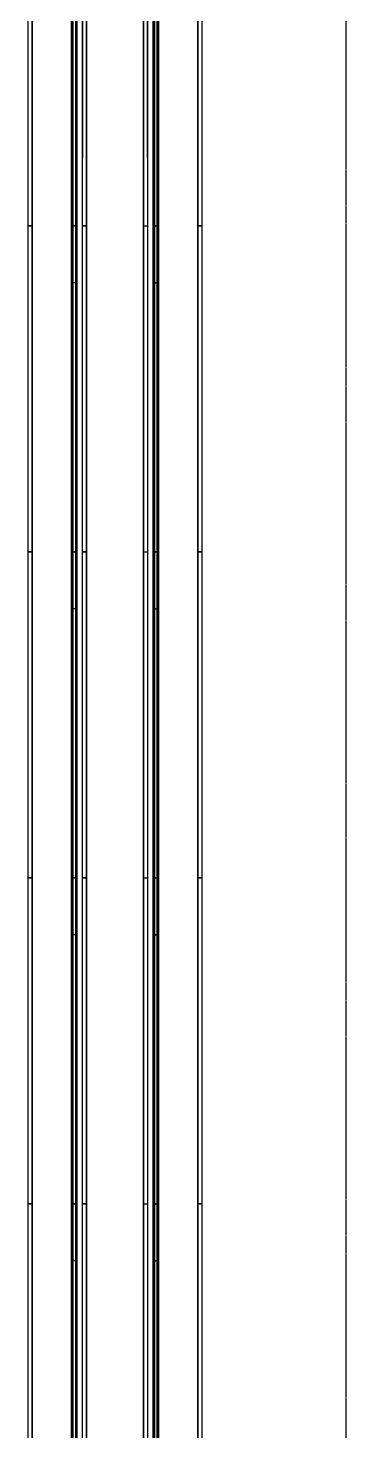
# Model space of a CAD drawing. Header units: inches. Extents: x -21257 to 11444, y 0 to 8704.
# Drawn here: x 3811 to 3928, y 5295 to 5811 of the extents above; entities that cross this region are included whole.
import ezdxf

# ---------------------------------------------------------------- set-up
doc = ezdxf.new("R2010")
doc.units = ezdxf.units.IN
doc.header["$MEASUREMENT"] = 0
doc.linetypes.add('CENTER2', pattern=[1.125, 0.75, -0.125, 0.125, -0.125])
for name, color, linetype in [('100-CONV-LAYOUT', 3, 'Continuous'), ('1000-CONV-LAYOUT', 30, 'Continuous'), ('1000-CONV-LAYOUT-UPPER', 30, 'Continuous'), ('200-CONV-LAYOUT', 4, 'Continuous'), ('300-CONV-LAYOUT', 6, 'Continuous'), ('Bldg_Cline', 8, 'CENTER2')]:
    doc.layers.add(name, color=color, linetype=linetype)

# ---------------------------------------------------------------- blocks, each defined once
blk = doc.blocks.new('Promise-US15-100330-00-10-003 Bldg Colums')
at = {"layer": 'Bldg_Cline'}
blk.add_line((3000, 7192), (3000, 8), dxfattribs=at)

msp = doc.modelspace()

# ---------------------------------------------------------------- linework, layer by layer
at = {"layer": '100-CONV-LAYOUT', "linetype": 'Continuous'}
for p, q in [((3831.06, 5738.27, 30), (3832.56, 5738.27, 30)), ((3832.56, 5738.27, 23.5), (3831.06, 5738.27, 23.5)), ((3832.56, 5738.27, 30), (3832.56, 5738.27, 23.5)), ((3853.56, 5738.27, 30), (3855.06, 5738.27, 30)), ((3853.56, 5738.27, 30), (3853.56, 5738.27, 23.5)), ((3853.56, 5738.27, 23.5), (3855.06, 5738.27, 23.5)), ((3831.06, 5618.27, 30), (3832.56, 5618.27, 30)), ((3832.56, 5618.27, 23.5), (3831.06, 5618.27, 23.5)), ((3832.56, 5618.27, 30), (3832.56, 5618.27, 23.5)), ((3853.56, 5618.27, 30), (3855.06, 5618.27, 30)), ((3853.56, 5618.27, 30), (3853.56, 5618.27, 23.5)), ((3853.56, 5618.27, 23.5), (3855.06, 5618.27, 23.5)), ((3831.06, 5498.27, 30), (3832.56, 5498.27, 30)), ((3832.56, 5498.27, 23.5), (3831.06, 5498.27, 23.5)), ((3832.56, 5498.27, 30), (3832.56, 5498.27, 23.5)), ((3853.56, 5498.27, 30), (3855.06, 5498.27, 30)), ((3853.56, 5498.27, 30), (3853.56, 5498.27, 23.5)), ((3853.56, 5498.27, 23.5), (3855.06, 5498.27, 23.5)), ((3831.06, 5378.27, 30), (3832.56, 5378.27, 30)), ((3832.56, 5378.27, 23.5), (3831.06, 5378.27, 23.5)), ((3832.56, 5378.27, 30), (3832.56, 5378.27, 23.5)), ((3853.56, 5378.27, 30), (3855.06, 5378.27, 30)), ((3853.56, 5378.27, 30), (3853.56, 5378.27, 23.5)), ((3853.56, 5378.27, 23.5), (3855.06, 5378.27, 23.5))]:
    msp.add_line(p, q, dxfattribs=at)
at = {"layer": '100-CONV-LAYOUT'}
for points in [[(3831.06, 4778.27, 23.5), (3831.06, 7238.27, 23.49), (3832.56, 7238.27, 23.49), (3832.56, 4778.27, 23.5)], [(3831.06, 4778.27, 30), (3831.06, 7238.27, 29.99), (3832.56, 7238.27, 29.99), (3832.56, 4778.27, 30)], [(3832.56, 4778.27, 30), (3832.56, 7238.27, 29.99), (3853.56, 7238.27, 29.99), (3853.56, 4778.27, 30)], [(3832.56, 4778.27, 30), (3832.56, 7238.27, 29.99), (3832.56, 7238.27, 23.49), (3832.56, 4778.27, 23.5)], [(3853.56, 4778.27, 30), (3853.56, 7238.27, 29.99), (3853.56, 7238.27, 23.49), (3853.56, 4778.27, 23.5)], [(3853.56, 4778.27, 23.5), (3853.56, 7238.27, 23.49), (3855.06, 7238.27, 23.49), (3855.06, 4778.27, 23.5)], [(3853.56, 4778.27, 30), (3853.56, 7238.27, 29.99), (3855.06, 7238.27, 29.99), (3855.06, 4778.27, 30)], [(3811.06, 4778.27, 26.5), (3811.06, 7154.27, 26.49), (3812.56, 7154.27, 26.49), (3812.56, 4778.27, 26.5)], [(3811.06, 4778.27, 30), (3811.06, 7154.27, 29.99), (3812.56, 7154.27, 29.99), (3812.56, 4778.27, 30)], [(3812.56, 4778.27, 30), (3812.56, 7154.27, 29.99), (3827.56, 7154.27, 29.99), (3827.56, 4778.27, 30)], [(3812.56, 4778.27, 30), (3812.56, 7154.27, 29.99), (3812.56, 7154.27, 26.49), (3812.56, 4778.27, 26.5)], [(3827.56, 4778.27, 30), (3827.56, 7154.27, 29.99), (3827.56, 7154.27, 26.49), (3827.56, 4778.27, 26.5)], [(3827.56, 4778.27, 26.5), (3827.56, 7154.27, 26.49), (3829.06, 7154.27, 26.49), (3829.06, 4778.27, 26.5)], [(3827.56, 4778.27, 30), (3827.56, 7154.27, 29.99), (3829.06, 7154.27, 29.99), (3829.06, 4778.27, 30)], [(3857.06, 4778.27, 26.5), (3857.06, 7154.27, 26.49), (3858.56, 7154.27, 26.49), (3858.56, 4778.27, 26.5)], [(3857.06, 4778.27, 30), (3857.06, 7154.27, 29.99), (3858.56, 7154.27, 29.99), (3858.56, 4778.27, 30)], [(3858.56, 4778.27, 30), (3858.56, 7154.27, 29.99), (3873.56, 7154.27, 29.99), (3873.56, 4778.27, 30)], [(3858.56, 4778.27, 30), (3858.56, 7154.27, 29.99), (3858.56, 7154.27, 26.49), (3858.56, 4778.27, 26.5)], [(3873.56, 4778.27, 30), (3873.56, 7154.27, 29.99), (3873.56, 7154.27, 26.49), (3873.56, 4778.27, 26.5)], [(3873.56, 4778.27, 26.5), (3873.56, 7154.27, 26.49), (3875.06, 7154.27, 26.49), (3875.06, 4778.27, 26.5)], [(3873.56, 4778.27, 30), (3873.56, 7154.27, 29.99), (3875.06, 7154.27, 29.99), (3875.06, 4778.27, 30)], [(3811.06, 5738.27, 30), (3811.06, 5738.27, 26.5), (3812.56, 5738.27, 26.5), (3812.56, 5738.27, 30)], [(3827.56, 5738.27, 30), (3827.56, 5738.27, 26.5), (3829.06, 5738.27, 26.5), (3829.06, 5738.27, 30)], [(3857.06, 5738.27, 30), (3857.06, 5738.27, 26.5), (3858.56, 5738.27, 26.5), (3858.56, 5738.27, 30)], [(3873.56, 5738.27, 30), (3873.56, 5738.27, 26.5), (3875.06, 5738.27, 26.5), (3875.06, 5738.27, 30)], [(3811.06, 5618.27, 30), (3811.06, 5618.27, 26.5), (3812.56, 5618.27, 26.5), (3812.56, 5618.27, 30)], [(3827.56, 5618.27, 30), (3827.56, 5618.27, 26.5), (3829.06, 5618.27, 26.5), (3829.06, 5618.27, 30)], [(3857.06, 5618.27, 30), (3857.06, 5618.27, 26.5), (3858.56, 5618.27, 26.5), (3858.56, 5618.27, 30)], [(3873.56, 5618.27, 30), (3873.56, 5618.27, 26.5), (3875.06, 5618.27, 26.5), (3875.06, 5618.27, 30)], [(3811.06, 5498.27, 30), (3811.06, 5498.27, 26.5), (3812.56, 5498.27, 26.5), (3812.56, 5498.27, 30)], [(3827.56, 5498.27, 30), (3827.56, 5498.27, 26.5), (3829.06, 5498.27, 26.5), (3829.06, 5498.27, 30)], [(3857.06, 5498.27, 30), (3857.06, 5498.27, 26.5), (3858.56, 5498.27, 26.5), (3858.56, 5498.27, 30)], [(3873.56, 5498.27, 30), (3873.56, 5498.27, 26.5), (3875.06, 5498.27, 26.5), (3875.06, 5498.27, 30)], [(3811.06, 5378.27, 30), (3811.06, 5378.27, 26.5), (3812.56, 5378.27, 26.5), (3812.56, 5378.27, 30)], [(3827.56, 5378.27, 30), (3827.56, 5378.27, 26.5), (3829.06, 5378.27, 26.5), (3829.06, 5378.27, 30)], [(3857.06, 5378.27, 30), (3857.06, 5378.27, 26.5), (3858.56, 5378.27, 26.5), (3858.56, 5378.27, 30)], [(3873.56, 5378.27, 30), (3873.56, 5378.27, 26.5), (3875.06, 5378.27, 26.5), (3875.06, 5378.27, 30)]]:
    msp.add_3dface(points, dxfattribs=at)
at = {"layer": '1000-CONV-LAYOUT', "linetype": 'Continuous'}
for p, q in [((3828.6, 5717.26, 69), (3827.1, 5717.26, 69)), ((3828.6, 5717.26, 65), (3827.1, 5717.26, 65)), ((3828.6, 5717.26, 69), (3828.6, 5717.26, 65)), ((3859.1, 5717.26, 69), (3857.6, 5717.26, 69)), ((3857.6, 5717.26, 69), (3857.6, 5717.26, 65)), ((3857.6, 5717.26, 65), (3859.1, 5717.26, 65)), ((3828.6, 5597.26, 69), (3827.1, 5597.26, 69)), ((3828.6, 5597.26, 65), (3827.1, 5597.26, 65)), ((3828.6, 5597.26, 69), (3828.6, 5597.26, 65)), ((3859.1, 5597.26, 69), (3857.6, 5597.26, 69)), ((3857.6, 5597.26, 69), (3857.6, 5597.26, 65)), ((3857.6, 5597.26, 65), (3859.1, 5597.26, 65)), ((3828.6, 5477.26, 69), (3827.1, 5477.26, 69)), ((3828.6, 5477.26, 65), (3827.1, 5477.26, 65)), ((3828.6, 5477.26, 69), (3828.6, 5477.26, 65)), ((3859.1, 5477.26, 69), (3857.6, 5477.26, 69)), ((3857.6, 5477.26, 69), (3857.6, 5477.26, 65)), ((3857.6, 5477.26, 65), (3859.1, 5477.26, 65)), ((3828.6, 5357.26, 69), (3827.1, 5357.26, 69)), ((3828.6, 5357.26, 65), (3827.1, 5357.26, 65)), ((3828.6, 5357.26, 69), (3828.6, 5357.26, 65)), ((3859.1, 5357.26, 69), (3857.6, 5357.26, 69)), ((3857.6, 5357.26, 69), (3857.6, 5357.26, 65)), ((3857.6, 5357.26, 65), (3859.1, 5357.26, 65))]:
    msp.add_line(p, q, dxfattribs=at)
at = {"layer": '1000-CONV-LAYOUT'}
for points in [[(3828.6, 7157.26, 65), (3828.6, 4901.26, 65), (3827.1, 4901.26, 65), (3827.1, 7157.26, 65)], [(3828.6, 7157.26, 69), (3828.6, 4901.26, 69), (3827.1, 4901.26, 69), (3827.1, 7157.26, 69)], [(3857.6, 7157.26, 69), (3857.6, 4901.26, 69), (3828.6, 4901.26, 69), (3828.6, 7157.26, 69)], [(3828.6, 7157.26, 69), (3828.6, 4901.26, 69), (3828.6, 4901.26, 65), (3828.6, 7157.26, 65)], [(3857.6, 7157.26, 69), (3857.6, 4901.26, 69), (3857.6, 4901.26, 65), (3857.6, 7157.26, 65)], [(3859.1, 7157.26, 65), (3859.1, 4901.26, 65), (3857.6, 4901.26, 65), (3857.6, 7157.26, 65)], [(3859.1, 7157.26, 69), (3859.1, 4901.26, 69), (3857.6, 4901.26, 69), (3857.6, 7157.26, 69)]]:
    msp.add_3dface(points, dxfattribs=at)
at = {"layer": '1000-CONV-LAYOUT-UPPER', "linetype": 'Continuous'}
for p, q in [((3828.6, 5717.26, 177), (3827.1, 5717.26, 177)), ((3828.6, 5717.26, 173), (3827.1, 5717.26, 173)), ((3828.6, 5717.26, 177), (3828.6, 5717.26, 173)), ((3859.1, 5717.26, 177), (3857.6, 5717.26, 177)), ((3857.6, 5717.26, 177), (3857.6, 5717.26, 173)), ((3857.6, 5717.26, 173), (3859.1, 5717.26, 173)), ((3828.6, 5597.26, 177), (3827.1, 5597.26, 177)), ((3828.6, 5597.26, 173), (3827.1, 5597.26, 173)), ((3828.6, 5597.26, 177), (3828.6, 5597.26, 173)), ((3859.1, 5597.26, 177), (3857.6, 5597.26, 177)), ((3857.6, 5597.26, 177), (3857.6, 5597.26, 173)), ((3857.6, 5597.26, 173), (3859.1, 5597.26, 173)), ((3828.6, 5477.26, 177), (3827.1, 5477.26, 177)), ((3828.6, 5477.26, 173), (3827.1, 5477.26, 173)), ((3828.6, 5477.26, 177), (3828.6, 5477.26, 173)), ((3859.1, 5477.26, 177), (3857.6, 5477.26, 177)), ((3857.6, 5477.26, 177), (3857.6, 5477.26, 173)), ((3857.6, 5477.26, 173), (3859.1, 5477.26, 173)), ((3828.6, 5357.26, 177), (3827.1, 5357.26, 177)), ((3828.6, 5357.26, 173), (3827.1, 5357.26, 173)), ((3828.6, 5357.26, 177), (3828.6, 5357.26, 173)), ((3859.1, 5357.26, 177), (3857.6, 5357.26, 177)), ((3857.6, 5357.26, 177), (3857.6, 5357.26, 173)), ((3857.6, 5357.26, 173), (3859.1, 5357.26, 173))]:
    msp.add_line(p, q, dxfattribs=at)
at = {"layer": '1000-CONV-LAYOUT-UPPER'}
for points in [[(3828.6, 7157.26, 173), (3828.6, 4733.26, 173), (3827.1, 4733.26, 173), (3827.1, 7157.26, 173)], [(3828.6, 7157.26, 177), (3828.6, 4733.26, 177), (3827.1, 4733.26, 177), (3827.1, 7157.26, 177)], [(3857.6, 7157.26, 177), (3857.6, 4733.26, 177), (3828.6, 4733.26, 177), (3828.6, 7157.26, 177)], [(3828.6, 7157.26, 177), (3828.6, 4733.26, 177), (3828.6, 4733.26, 173), (3828.6, 7157.26, 173)], [(3857.6, 7157.26, 177), (3857.6, 4733.26, 177), (3857.6, 4733.26, 173), (3857.6, 7157.26, 173)], [(3859.1, 7157.26, 173), (3859.1, 4733.26, 173), (3857.6, 4733.26, 173), (3857.6, 7157.26, 173)], [(3859.1, 7157.26, 177), (3859.1, 4733.26, 177), (3857.6, 4733.26, 177), (3857.6, 7157.26, 177)]]:
    msp.add_3dface(points, dxfattribs=at)
at = {"layer": '200-CONV-LAYOUT', "linetype": 'Continuous'}
for p, q in [((3831.06, 5738.27, 138), (3832.56, 5738.27, 138)), ((3832.56, 5738.27, 131.5), (3831.06, 5738.27, 131.5)), ((3832.56, 5738.27, 138), (3832.56, 5738.27, 131.5)), ((3853.56, 5738.27, 138), (3855.06, 5738.27, 138)), ((3853.56, 5738.27, 138), (3853.56, 5738.27, 131.5)), ((3853.56, 5738.27, 131.5), (3855.06, 5738.27, 131.5)), ((3831.06, 5618.27, 138), (3832.56, 5618.27, 138)), ((3832.56, 5618.27, 131.5), (3831.06, 5618.27, 131.5)), ((3832.56, 5618.27, 138), (3832.56, 5618.27, 131.5)), ((3853.56, 5618.27, 138), (3855.06, 5618.27, 138)), ((3853.56, 5618.27, 138), (3853.56, 5618.27, 131.5)), ((3853.56, 5618.27, 131.5), (3855.06, 5618.27, 131.5)), ((3831.06, 5498.27, 138), (3832.56, 5498.27, 138)), ((3832.56, 5498.27, 131.5), (3831.06, 5498.27, 131.5)), ((3832.56, 5498.27, 138), (3832.56, 5498.27, 131.5)), ((3853.56, 5498.27, 138), (3855.06, 5498.27, 138)), ((3853.56, 5498.27, 138), (3853.56, 5498.27, 131.5)), ((3853.56, 5498.27, 131.5), (3855.06, 5498.27, 131.5)), ((3831.06, 5378.27, 138), (3832.56, 5378.27, 138)), ((3832.56, 5378.27, 131.5), (3831.06, 5378.27, 131.5)), ((3832.56, 5378.27, 138), (3832.56, 5378.27, 131.5)), ((3853.56, 5378.27, 138), (3855.06, 5378.27, 138)), ((3853.56, 5378.27, 138), (3853.56, 5378.27, 131.5)), ((3853.56, 5378.27, 131.5), (3855.06, 5378.27, 131.5))]:
    msp.add_line(p, q, dxfattribs=at)
at = {"layer": '200-CONV-LAYOUT'}
for points in [[(3831.06, 4778.27, 131.5), (3831.06, 7058.27, 131.49), (3832.56, 7058.27, 131.49), (3832.56, 4778.27, 131.5)], [(3831.06, 4778.27, 138), (3831.06, 7058.27, 137.99), (3832.56, 7058.27, 137.99), (3832.56, 4778.27, 138)], [(3832.56, 4778.27, 138), (3832.56, 7058.27, 137.99), (3853.56, 7058.27, 137.99), (3853.56, 4778.27, 138)], [(3832.56, 4778.27, 138), (3832.56, 7058.27, 137.99), (3832.56, 7058.27, 131.49), (3832.56, 4778.27, 131.5)], [(3853.56, 4778.27, 138), (3853.56, 7058.27, 137.99), (3853.56, 7058.27, 131.49), (3853.56, 4778.27, 131.5)], [(3853.56, 4778.27, 131.5), (3853.56, 7058.27, 131.49), (3855.06, 7058.27, 131.49), (3855.06, 4778.27, 131.5)], [(3853.56, 4778.27, 138), (3853.56, 7058.27, 137.99), (3855.06, 7058.27, 137.99), (3855.06, 4778.27, 138)], [(3811.06, 4778.27, 138), (3811.06, 7010.27, 137.99), (3812.56, 7010.27, 137.99), (3812.56, 4778.27, 138)], [(3811.06, 4778.27, 134.5), (3811.06, 7010.27, 134.49), (3812.56, 7010.27, 134.49), (3812.56, 4778.27, 134.5)], [(3812.56, 4778.27, 138), (3812.56, 7010.27, 137.99), (3812.56, 7010.27, 134.49), (3812.56, 4778.27, 134.5)], [(3812.56, 4778.27, 138), (3812.56, 7010.27, 137.99), (3827.56, 7010.27, 137.99), (3827.56, 4778.27, 138)], [(3827.56, 4778.27, 138), (3827.56, 7010.27, 137.99), (3829.06, 7010.27, 137.99), (3829.06, 4778.27, 138)], [(3827.56, 4778.27, 134.5), (3827.56, 7010.27, 134.49), (3829.06, 7010.27, 134.49), (3829.06, 4778.27, 134.5)], [(3827.56, 4778.27, 138), (3827.56, 7010.27, 137.99), (3827.56, 7010.27, 134.49), (3827.56, 4778.27, 134.5)], [(3857.06, 4778.27, 138), (3857.06, 7010.27, 137.99), (3858.56, 7010.27, 137.99), (3858.56, 4778.27, 138)], [(3857.06, 4778.27, 134.5), (3857.06, 7010.27, 134.49), (3858.56, 7010.27, 134.49), (3858.56, 4778.27, 134.5)], [(3858.56, 4778.27, 138), (3858.56, 7010.27, 137.99), (3858.56, 7010.27, 134.49), (3858.56, 4778.27, 134.5)], [(3858.56, 4778.27, 138), (3858.56, 7010.27, 137.99), (3873.56, 7010.27, 137.99), (3873.56, 4778.27, 138)], [(3873.56, 4778.27, 138), (3873.56, 7010.27, 137.99), (3875.06, 7010.27, 137.99), (3875.06, 4778.27, 138)], [(3873.56, 4778.27, 134.5), (3873.56, 7010.27, 134.49), (3875.06, 7010.27, 134.49), (3875.06, 4778.27, 134.5)], [(3873.56, 4778.27, 138), (3873.56, 7010.27, 137.99), (3873.56, 7010.27, 134.49), (3873.56, 4778.27, 134.5)], [(3831.06, 5822.52, 131.5), (3831.06, 5822.52, 119.18), (3831.06, 5784.27, 119.18), (3831.06, 5784.27, 131.5)], [(3855.06, 5822.52, 131.5), (3855.06, 5822.52, 119.18), (3855.06, 5784.27, 119.18), (3855.06, 5784.27, 131.5)], [(3831.06, 5784.27, 131.5), (3831.06, 5784.27, 119.18), (3831.06, 5763.27, 131.5), (3831.06, 5784.27, 131.5)], [(3855.06, 5784.27, 131.5), (3855.06, 5784.27, 119.18), (3855.06, 5763.27, 131.5), (3855.06, 5784.27, 131.5)], [(3811.06, 5738.27, 138), (3811.06, 5738.27, 134.5), (3812.56, 5738.27, 134.5), (3812.56, 5738.27, 138)], [(3827.56, 5738.27, 138), (3827.56, 5738.27, 134.5), (3829.06, 5738.27, 134.5), (3829.06, 5738.27, 138)], [(3857.06, 5738.27, 138), (3857.06, 5738.27, 134.5), (3858.56, 5738.27, 134.5), (3858.56, 5738.27, 138)], [(3873.56, 5738.27, 138), (3873.56, 5738.27, 134.5), (3875.06, 5738.27, 134.5), (3875.06, 5738.27, 138)], [(3811.06, 5618.27, 138), (3811.06, 5618.27, 134.5), (3812.56, 5618.27, 134.5), (3812.56, 5618.27, 138)], [(3827.56, 5618.27, 138), (3827.56, 5618.27, 134.5), (3829.06, 5618.27, 134.5), (3829.06, 5618.27, 138)], [(3857.06, 5618.27, 138), (3857.06, 5618.27, 134.5), (3858.56, 5618.27, 134.5), (3858.56, 5618.27, 138)], [(3873.56, 5618.27, 138), (3873.56, 5618.27, 134.5), (3875.06, 5618.27, 134.5), (3875.06, 5618.27, 138)], [(3811.06, 5498.27, 138), (3811.06, 5498.27, 134.5), (3812.56, 5498.27, 134.5), (3812.56, 5498.27, 138)], [(3827.56, 5498.27, 138), (3827.56, 5498.27, 134.5), (3829.06, 5498.27, 134.5), (3829.06, 5498.27, 138)], [(3857.06, 5498.27, 138), (3857.06, 5498.27, 134.5), (3858.56, 5498.27, 134.5), (3858.56, 5498.27, 138)], [(3873.56, 5498.27, 138), (3873.56, 5498.27, 134.5), (3875.06, 5498.27, 134.5), (3875.06, 5498.27, 138)], [(3811.06, 5378.27, 138), (3811.06, 5378.27, 134.5), (3812.56, 5378.27, 134.5), (3812.56, 5378.27, 138)], [(3827.56, 5378.27, 138), (3827.56, 5378.27, 134.5), (3829.06, 5378.27, 134.5), (3829.06, 5378.27, 138)], [(3857.06, 5378.27, 138), (3857.06, 5378.27, 134.5), (3858.56, 5378.27, 134.5), (3858.56, 5378.27, 138)], [(3873.56, 5378.27, 138), (3873.56, 5378.27, 134.5), (3875.06, 5378.27, 134.5), (3875.06, 5378.27, 138)]]:
    msp.add_3dface(points, dxfattribs=at)
at = {"layer": '300-CONV-LAYOUT', "linetype": 'Continuous'}
for p, q in [((3831.06, 5738.27, 246), (3832.56, 5738.27, 246)), ((3832.56, 5738.27, 239.5), (3831.06, 5738.27, 239.5)), ((3832.56, 5738.27, 246), (3832.56, 5738.27, 239.5)), ((3853.56, 5738.27, 246), (3855.06, 5738.27, 246)), ((3853.56, 5738.27, 246), (3853.56, 5738.27, 239.5)), ((3853.56, 5738.27, 239.5), (3855.06, 5738.27, 239.5)), ((3831.06, 5618.27, 246), (3832.56, 5618.27, 246)), ((3832.56, 5618.27, 239.5), (3831.06, 5618.27, 239.5)), ((3832.56, 5618.27, 246), (3832.56, 5618.27, 239.5)), ((3853.56, 5618.27, 246), (3855.06, 5618.27, 246)), ((3853.56, 5618.27, 246), (3853.56, 5618.27, 239.5)), ((3853.56, 5618.27, 239.5), (3855.06, 5618.27, 239.5)), ((3831.06, 5498.27, 246), (3832.56, 5498.27, 246)), ((3832.56, 5498.27, 239.5), (3831.06, 5498.27, 239.5)), ((3832.56, 5498.27, 246), (3832.56, 5498.27, 239.5)), ((3853.56, 5498.27, 246), (3855.06, 5498.27, 246)), ((3853.56, 5498.27, 246), (3853.56, 5498.27, 239.5)), ((3853.56, 5498.27, 239.5), (3855.06, 5498.27, 239.5)), ((3831.06, 5378.27, 246), (3832.56, 5378.27, 246)), ((3832.56, 5378.27, 239.5), (3831.06, 5378.27, 239.5)), ((3832.56, 5378.27, 246), (3832.56, 5378.27, 239.5)), ((3853.56, 5378.27, 246), (3855.06, 5378.27, 246)), ((3853.56, 5378.27, 246), (3853.56, 5378.27, 239.5)), ((3853.56, 5378.27, 239.5), (3855.06, 5378.27, 239.5))]:
    msp.add_line(p, q, dxfattribs=at)
at = {"layer": '300-CONV-LAYOUT'}
for points in [[(3811.06, 4778.27, 242.5), (3811.06, 7058.27, 242.49), (3812.56, 7058.27, 242.49), (3812.56, 4778.27, 242.5)], [(3811.06, 4778.27, 246), (3811.06, 7058.27, 245.99), (3812.56, 7058.27, 245.99), (3812.56, 4778.27, 246)], [(3812.56, 4778.27, 246), (3812.56, 7058.27, 245.99), (3827.56, 7058.27, 245.99), (3827.56, 4778.27, 246)], [(3812.56, 4778.27, 246), (3812.56, 7058.27, 245.99), (3812.56, 7058.27, 242.49), (3812.56, 4778.27, 242.5)], [(3827.56, 4778.27, 246), (3827.56, 7058.27, 245.99), (3827.56, 7058.27, 242.49), (3827.56, 4778.27, 242.5)], [(3827.56, 4778.27, 242.5), (3827.56, 7058.27, 242.49), (3829.06, 7058.27, 242.49), (3829.06, 4778.27, 242.5)], [(3827.56, 4778.27, 246), (3827.56, 7058.27, 245.99), (3829.06, 7058.27, 245.99), (3829.06, 4778.27, 246)], [(3857.06, 4778.27, 242.5), (3857.06, 7058.27, 242.49), (3858.56, 7058.27, 242.49), (3858.56, 4778.27, 242.5)], [(3857.06, 4778.27, 246), (3857.06, 7058.27, 245.99), (3858.56, 7058.27, 245.99), (3858.56, 4778.27, 246)], [(3858.56, 4778.27, 246), (3858.56, 7058.27, 245.99), (3873.56, 7058.27, 245.99), (3873.56, 4778.27, 246)], [(3858.56, 4778.27, 246), (3858.56, 7058.27, 245.99), (3858.56, 7058.27, 242.49), (3858.56, 4778.27, 242.5)], [(3873.56, 4778.27, 246), (3873.56, 7058.27, 245.99), (3873.56, 7058.27, 242.49), (3873.56, 4778.27, 242.5)], [(3873.56, 4778.27, 242.5), (3873.56, 7058.27, 242.49), (3875.06, 7058.27, 242.49), (3875.06, 4778.27, 242.5)], [(3873.56, 4778.27, 246), (3873.56, 7058.27, 245.99), (3875.06, 7058.27, 245.99), (3875.06, 4778.27, 246)], [(3831.06, 4778.27, 246), (3831.06, 6818.27, 245.99), (3832.56, 6818.27, 245.99), (3832.56, 4778.27, 246)], [(3831.06, 4778.27, 239.5), (3831.06, 6818.27, 239.49), (3832.56, 6818.27, 239.49), (3832.56, 4778.27, 239.5)], [(3832.56, 4778.27, 246), (3832.56, 6818.27, 245.99), (3832.56, 6818.27, 239.49), (3832.56, 4778.27, 239.5)], [(3832.56, 4778.27, 246), (3832.56, 6818.27, 245.99), (3853.56, 6818.27, 245.99), (3853.56, 4778.27, 246)], [(3853.56, 4778.27, 246), (3853.56, 6818.27, 245.99), (3855.06, 6818.27, 245.99), (3855.06, 4778.27, 246)], [(3853.56, 4778.27, 239.5), (3853.56, 6818.27, 239.49), (3855.06, 6818.27, 239.49), (3855.06, 4778.27, 239.5)], [(3853.56, 4778.27, 246), (3853.56, 6818.27, 245.99), (3853.56, 6818.27, 239.49), (3853.56, 4778.27, 239.5)], [(3811.06, 5738.27, 246), (3811.06, 5738.27, 242.5), (3812.56, 5738.27, 242.5), (3812.56, 5738.27, 246)], [(3827.56, 5738.27, 246), (3827.56, 5738.27, 242.5), (3829.06, 5738.27, 242.5), (3829.06, 5738.27, 246)], [(3857.06, 5738.27, 246), (3857.06, 5738.27, 242.5), (3858.56, 5738.27, 242.5), (3858.56, 5738.27, 246)], [(3873.56, 5738.27, 246), (3873.56, 5738.27, 242.5), (3875.06, 5738.27, 242.5), (3875.06, 5738.27, 246)], [(3811.06, 5618.27, 246), (3811.06, 5618.27, 242.5), (3812.56, 5618.27, 242.5), (3812.56, 5618.27, 246)], [(3827.56, 5618.27, 246), (3827.56, 5618.27, 242.5), (3829.06, 5618.27, 242.5), (3829.06, 5618.27, 246)], [(3857.06, 5618.27, 246), (3857.06, 5618.27, 242.5), (3858.56, 5618.27, 242.5), (3858.56, 5618.27, 246)], [(3873.56, 5618.27, 246), (3873.56, 5618.27, 242.5), (3875.06, 5618.27, 242.5), (3875.06, 5618.27, 246)], [(3811.06, 5498.27, 246), (3811.06, 5498.27, 242.5), (3812.56, 5498.27, 242.5), (3812.56, 5498.27, 246)], [(3827.56, 5498.27, 246), (3827.56, 5498.27, 242.5), (3829.06, 5498.27, 242.5), (3829.06, 5498.27, 246)], [(3857.06, 5498.27, 246), (3857.06, 5498.27, 242.5), (3858.56, 5498.27, 242.5), (3858.56, 5498.27, 246)], [(3873.56, 5498.27, 246), (3873.56, 5498.27, 242.5), (3875.06, 5498.27, 242.5), (3875.06, 5498.27, 246)], [(3811.06, 5378.27, 246), (3811.06, 5378.27, 242.5), (3812.56, 5378.27, 242.5), (3812.56, 5378.27, 246)], [(3827.56, 5378.27, 246), (3827.56, 5378.27, 242.5), (3829.06, 5378.27, 242.5), (3829.06, 5378.27, 246)], [(3857.06, 5378.27, 246), (3857.06, 5378.27, 242.5), (3858.56, 5378.27, 242.5), (3858.56, 5378.27, 246)], [(3873.56, 5378.27, 246), (3873.56, 5378.27, 242.5), (3875.06, 5378.27, 242.5), (3875.06, 5378.27, 246)]]:
    msp.add_3dface(points, dxfattribs=at)

# ---------------------------------------------------------------- block references
msp.add_blockref('Promise-US15-100330-00-10-003 Bldg Colums', (928.05, 515.51))

doc.saveas('drawing.dxf')
